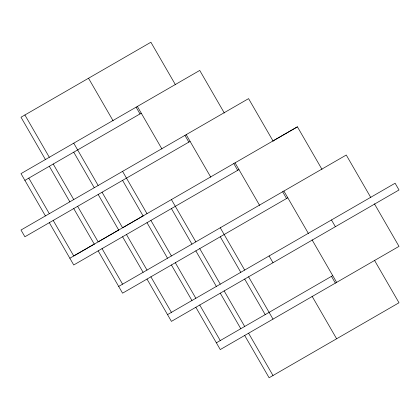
<?xml version="1.0" encoding="UTF-8"?>
<svg xmlns="http://www.w3.org/2000/svg" width="420" height="420" viewBox="0 0 420 420"><rect width="100%" height="100%" fill="white"/><g stroke="black" fill="none" stroke-linecap="round" stroke-linejoin="round"><path stroke-width="0.63" d="M24.896 180.38L141.267 113.195M190.108 141.393L24.896 236.775L21 230.024L248.577 98.632L273.157 141.199M69.841 258.221L297.423 126.83L321.998 169.397M94.19 244.162L73.736 255.969L53.214 220.427M118.613 230.066L98.159 241.873L77.637 206.325M143.031 215.964L122.577 227.771L102.055 192.229M273 140.926L297.423 126.83M238.948 169.591L73.736 264.973L49.319 222.673M118.681 286.419L346.264 155.027L370.829 197.578M287.789 197.788L122.577 293.171L98.159 250.877M167.522 314.617L395.105 183.225L399 189.977L171.423 321.368L147 279.074M216.363 342.815L332.735 275.63M374.43 203.821L399 246.372L220.264 349.566L195.841 307.272M374.425 260.206L399 302.768L269.105 377.764L244.681 335.47M331.475 219.959L335.37 226.711M283.894 191.037L308.459 233.588M312.06 239.831L336.63 282.382M282.634 191.762L286.529 198.513M331.475 276.36L335.37 283.112M224.317 113.001L199.736 70.434L21 173.628L45.423 215.927M235.053 162.839L259.628 205.406M312.055 296.21L336.63 338.777M233.793 163.564L237.689 170.315M175.476 84.803L150.896 42.236L21 117.233L45.423 159.527M269.105 255.969L273 262.721M186.207 134.642L210.788 177.209M184.947 135.366L188.848 142.118M220.264 227.771L244.681 270.07M248.577 276.822L273 319.116M220.264 236.775L240.786 272.318M244.681 279.069L265.204 314.617M137.366 106.444L161.947 149.006M136.106 107.168L140.007 113.92M171.423 199.573L195.841 241.873M199.736 248.624L220.264 284.167M224.159 290.918L244.681 326.466M248.577 333.218L273 375.517M171.423 208.577L191.945 244.12M195.841 250.871L216.363 286.419M220.264 293.171L240.786 328.718M88.526 78.246L113.106 120.808M122.577 171.376L147 213.675M150.896 220.427L171.423 255.969M175.319 262.721L195.841 298.268M199.736 305.02L220.264 340.568M122.577 180.38L143.105 215.922M147 222.673L167.522 258.221M171.423 264.973L191.945 300.52M73.736 143.178L98.159 185.477M126.478 234.523L147 270.07M150.896 276.822L171.423 312.37M73.736 152.182L94.264 187.724M98.159 194.476L118.681 230.024M122.577 236.775L143.105 272.323M24.896 114.98L49.319 157.279M53.214 164.031L73.736 199.573M102.055 248.624L122.577 284.172M49.319 166.278L69.841 201.826M73.736 208.577L94.264 244.125M28.796 178.127L49.319 213.675"/></g></svg>
